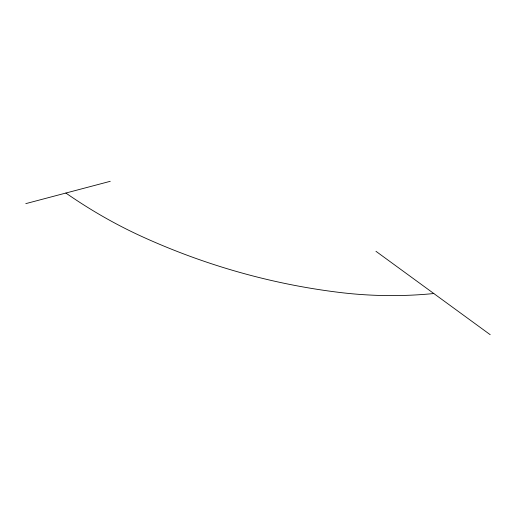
<?xml version="1.0" encoding="UTF-8"?>
<svg xmlns="http://www.w3.org/2000/svg" width="516" height="516" viewBox="0 0 516 516"><rect width="100%" height="100%" fill="white"/><g stroke="black" fill="none" stroke-linecap="round" stroke-linejoin="round"><path stroke-width="0.77" d="M25.8 203.633L110.243 181.31M375.951 251.298L490.2 334.69M65.874 193.042A529.842 423.501 68.7 0 0 140.416 235.851C204.149 265.101 272.338 284.516 341.998 292.727A539.349 478.687 79.7 0 0 433.808 293.533"/></g></svg>
